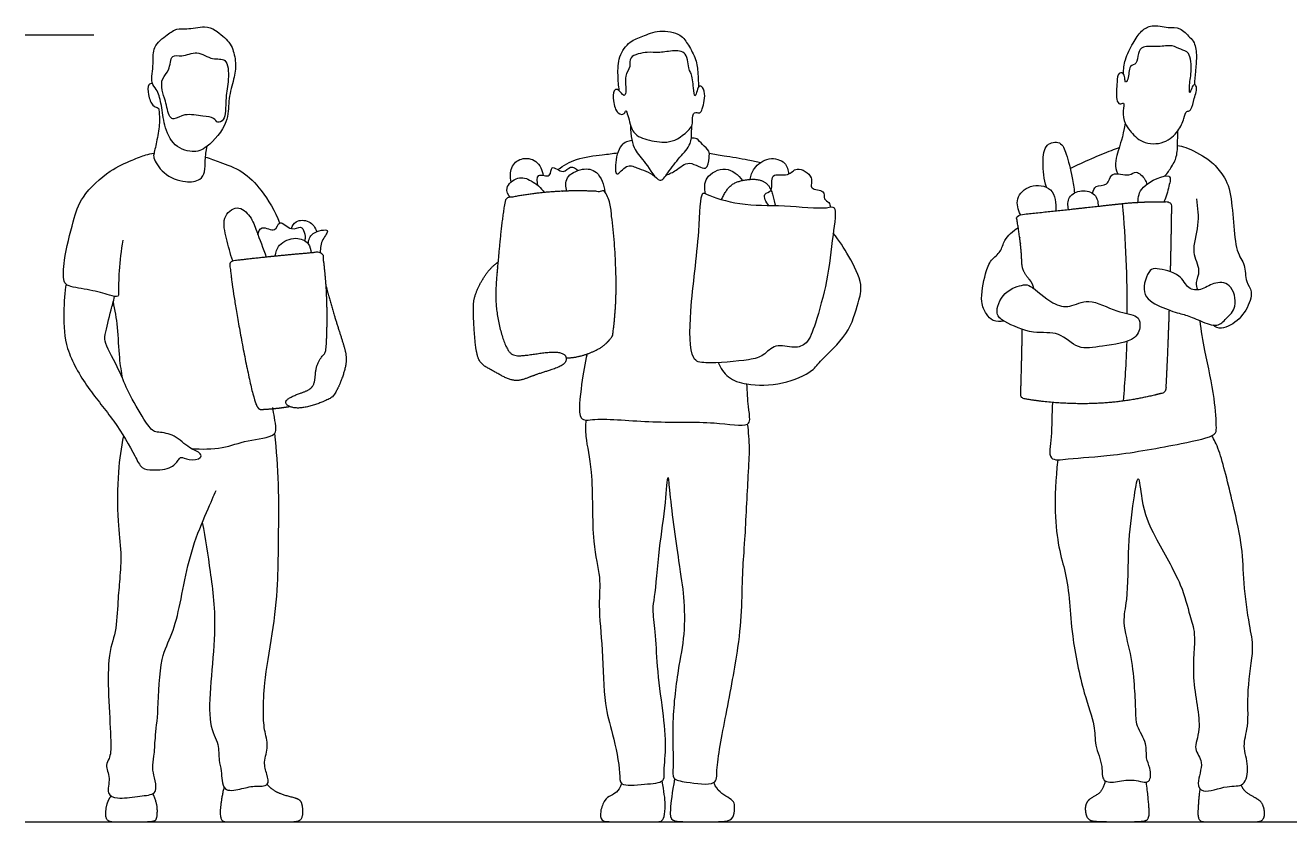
# Model space of a CAD drawing. Header units: millimetres. Extents: x 71.6 to 121.6, y 1.1 to 34.5.
# Drawn here: x 114.646 to 117.463, y 13.234 to 15.008 of the extents above; entities that cross this region are included whole.
import ezdxf

# ---------------------------------------------------------------- set-up
doc = ezdxf.new("R2010")
doc.units = ezdxf.units.MM

msp = doc.modelspace()

# ---------------------------------------------------------------- linework, layer by layer
msp.add_line((114.6457, 13.2337), (120.2337, 13.2337))
msp.add_lwpolyline([(114.6457, 14.9863), (114.7981, 14.9863)])
for points, knots in [([(114.9554, 14.7906), (114.9588, 14.7753), (114.9702, 14.7404), (115.0177, 14.7213), (115.0534, 14.7344), (115.1006, 14.7908), (115.0967, 14.8381), (115.1087, 14.8827), (115.1171, 14.9176), (115.1089, 14.9543), (115.1006, 14.9703), (115.0697, 14.9986), (115.0458, 15.0071), (115.0054, 14.9977), (114.9827, 15.0015), (114.9617, 14.9863), (114.9278, 14.9602), (114.9331, 14.9233), (114.9239, 14.8793), (114.9398, 14.8653), (114.95, 14.8308), (114.9519, 14.8064), (114.9554, 14.7906)], [0, 0, 0, 0, 0.393521, 0.789862, 1.131269, 1.60567, 1.998013, 2.381501, 2.729105, 3.067699, 3.315802, 3.67574, 3.967518, 4.328788, 4.597257, 4.882001, 5.240426, 5.585989, 5.956155, 6.201967, 6.534059, 6.942727, 6.942727, 6.942727, 6.942727]), ([(115.9692, 14.8617), (115.9673, 14.8731), (115.9659, 14.8963), (115.966, 14.9384), (115.9916, 14.973), (116.0218, 14.9826), (116.0578, 14.9991), (116.1073, 14.9897), (116.1228, 14.9633), (116.1416, 14.9323), (116.1441, 14.9004), (116.1457, 14.8802), (116.1456, 14.87)], [0, 0, 0, 0, 0.333284, 0.69624, 1.051954, 1.364647, 1.719511, 2.101853, 2.407294, 2.74297, 3.060606, 3.371541, 3.371541, 3.371541, 3.371541]), ([(117.0924, 14.8991), (117.0925, 14.9098), (117.0946, 14.9315), (117.113, 14.9681), (117.131, 14.9955), (117.1555, 15.0106), (117.1921, 15.0009), (117.2187, 15.0044), (117.2399, 14.9806), (117.252, 14.9697), (117.2564, 14.9364), (117.2523, 14.9051), (117.2512, 14.8849), (117.2504, 14.875)], [0, 0, 0, 0, 0.328417, 0.697696, 1.028628, 1.32429, 1.672643, 1.968268, 2.278433, 2.512215, 2.836044, 3.167795, 3.484114, 3.484114, 3.484114, 3.484114]), ([(117.2138, 14.7727), (117.2065, 14.7624), (117.1843, 14.7422), (117.1333, 14.7424), (117.1067, 14.7723), (117.0951, 14.7888), (117.0894, 14.8144), (117.0962, 14.8387), (117.083, 14.8295), (117.0747, 14.8444), (117.0787, 14.8798), (117.0792, 14.9019), (117.0927, 14.9022), (117.0956, 14.891), (117.0961, 14.8775), (117.1049, 14.8887), (117.1036, 14.9192), (117.124, 14.9203), (117.124, 14.9458), (117.1355, 14.9634), (117.1704, 14.9583), (117.2008, 14.9648), (117.2195, 14.953), (117.2425, 14.9488), (117.2446, 14.9024), (117.2387, 14.8748), (117.2393, 14.8511), (117.2441, 14.8682), (117.2491, 14.8773), (117.2585, 14.87), (117.2492, 14.8447), (117.245, 14.8207), (117.2376, 14.816), (117.2319, 14.8168), (117.2268, 14.7979), (117.2202, 14.7816), (117.2138, 14.7727)], [0, 0, 0, 0, 0.367915, 0.764315, 1.117678, 1.376732, 1.680197, 1.922859, 2.08654, 2.28962, 2.647698, 2.902923, 3.069932, 3.264018, 3.44074, 3.60763, 3.915579, 4.133878, 4.406008, 4.650767, 4.983128, 5.305771, 5.569732, 5.82311, 6.193976, 6.531037, 6.742551, 6.934857, 7.111529, 7.260999, 7.557842, 7.847837, 8.000237, 8.117031, 8.353285, 8.672767, 8.672767, 8.672767, 8.672767]), ([(114.9509, 14.8634), (114.9525, 14.855), (114.9585, 14.8403), (114.9649, 14.8034), (114.9777, 14.7963), (115.0019, 14.8132), (115.04, 14.8036), (115.0664, 14.8044), (115.0734, 14.7873), (115.0896, 14.7976), (115.0926, 14.8167), (115.0918, 14.8482), (115.1, 14.8846), (115.0972, 14.9382), (115.061, 14.9277), (115.029, 14.9544), (114.9962, 14.9352), (114.9691, 14.9454), (114.9686, 14.9053), (114.9485, 14.891), (114.9493, 14.8717), (114.9509, 14.8634)], [0, 0, 0, 0, 0.290717, 0.632342, 0.817668, 1.108494, 1.47062, 1.75503, 1.960895, 2.171128, 2.419538, 2.736467, 3.104557, 3.477404, 3.777139, 4.127404, 4.46285, 4.720554, 5.0384, 5.317643, 5.605911, 5.605911, 5.605911, 5.605911]), ([(116.1304, 14.7831), (116.1256, 14.7742), (116.0923, 14.7441), (116.0484, 14.7477), (116.0049, 14.7593), (115.9937, 14.7832), (115.984, 14.8249), (115.9813, 14.8074), (115.962, 14.8101), (115.9557, 14.8387), (115.9549, 14.8621), (115.9661, 14.8675), (115.9757, 14.8533), (115.9803, 14.8502), (115.9864, 14.8596), (115.9785, 14.896), (115.9962, 14.9141), (115.9882, 14.94), (116.0334, 14.9496), (116.0555, 14.945), (116.0865, 14.9518), (116.1224, 14.9506), (116.1226, 14.9081), (116.1308, 14.9014), (116.1345, 14.8704), (116.1367, 14.8454), (116.1418, 14.8586), (116.1447, 14.8723), (116.154, 14.8729), (116.1629, 14.8543), (116.1544, 14.8186), (116.1477, 14.8102), (116.1342, 14.8173), (116.1314, 14.7941), (116.1329, 14.7877), (116.1304, 14.7831)], [0, 0, 0, 0, 0.395493, 0.776622, 1.137088, 1.441, 1.755158, 1.904978, 2.112059, 2.413642, 2.681188, 2.839234, 3.063193, 3.177941, 3.335776, 3.67266, 3.946403, 4.195797, 4.544307, 4.824135, 5.141148, 5.447402, 5.779421, 5.961462, 6.283819, 6.52169, 6.680257, 6.893028, 7.028886, 7.269046, 7.613316, 7.776871, 7.953052, 8.19123, 8.392098, 8.392098, 8.392098, 8.392098]), ([(114.9292, 14.8782), (114.9264, 14.8777), (114.9176, 14.8771), (114.9195, 14.852), (114.9273, 14.8284), (114.9397, 14.8245), (114.944, 14.8216), (114.944, 14.8077), (114.9453, 14.7978), (114.9438, 14.779), (114.9398, 14.7541), (114.9326, 14.7225), (114.9302, 14.7116), (114.9526, 14.6735), (115.0007, 14.656), (115.0362, 14.661), (115.0473, 14.6816), (115.0455, 14.7078), (115.049, 14.7279), (115.0508, 14.7381)], [0, 0, 0, 0, 0.169292, 0.437766, 0.72614, 0.917455, 1.035411, 1.239395, 1.47083, 1.47083, 1.835673, 2.152467, 2.336253, 2.696206, 3.109099, 3.434655, 3.689925, 3.981054, 4.300118, 4.300118, 4.300118, 4.300118]), ([(115.9941, 14.7858), (115.9944, 14.7595), (116.0016, 14.7274), (116.0277, 14.7047), (116.058, 14.6497), (116.079, 14.6817), (116.1029, 14.7137), (116.1305, 14.7415), (116.13, 14.7684), (116.1306, 14.7783), (116.1304, 14.7831)], [0, 0, 0, 0, 0.37796, 0.728751, 1.122543, 1.400846, 1.774706, 2.122942, 2.403065, 2.6181, 2.6181, 2.6181, 2.6181]), ([(117.0963, 14.7897), (117.0902, 14.7551), (117.0813, 14.7337), (117.0713, 14.6937), (117.0788, 14.6788), (117.0801, 14.6768)], [0, 0, 0, 0, 0.448457, 0.8527232, 0.9209358, 0.9209358, 0.9209358, 0.9209358]), ([(117.1847, 14.672), (117.1906, 14.6786), (117.2028, 14.6967), (117.2131, 14.7172), (117.2127, 14.751), (117.2137, 14.7654), (117.2138, 14.7727)], [1.860591, 1.860591, 1.860591, 1.860591, 2.068354, 2.380472, 2.708196, 2.979501, 2.979501, 2.979501, 2.979501]), ([(115.9974, 14.7513), (115.9889, 14.7494), (115.9687, 14.7443), (115.9593, 14.6995), (115.961, 14.666), (115.9854, 14.7), (116.0089, 14.6893), (116.036, 14.6804), (116.0477, 14.6718)], [0, 0, 0, 0, 0.287386, 0.670272, 0.921218, 1.212804, 1.484904, 1.856874, 1.856874, 1.856874, 1.856874]), ([(116.0738, 14.6736), (116.0811, 14.6774), (116.0965, 14.6824), (116.1238, 14.7114), (116.1655, 14.6769), (116.1693, 14.7136), (116.1711, 14.7282), (116.1537, 14.741), (116.1431, 14.7565), (116.1337, 14.7562), (116.1297, 14.7558)], [0, 0, 0, 0, 0.2806, 0.609015, 0.950123, 1.228154, 1.447054, 1.698405, 1.939161, 2.133915, 2.133915, 2.133915, 2.133915]), ([(116.9209, 14.6469), (116.9147, 14.6645), (116.9124, 14.7004), (116.9154, 14.7447), (116.9542, 14.7512), (116.9662, 14.7185), (116.9773, 14.6773), (116.982, 14.6455), (116.9833, 14.634)], [0, 0, 0, 0, 0.433926, 0.796012, 1.098097, 1.410815, 1.838105, 2.078409, 2.078409, 2.078409, 2.078409]), ([(116.9739, 14.6884), (116.9895, 14.6965), (117.0196, 14.7106), (117.0609, 14.727), (117.0779, 14.734), (117.083, 14.7355)], [0, 0, 0, 0, 0.421007, 0.807957, 1.010306, 1.010306, 1.010306, 1.010306]), ([(117.2129, 14.7397), (117.2191, 14.7385), (117.2323, 14.7368), (117.2856, 14.7091), (117.3085, 14.6821), (117.3376, 14.6389), (117.3369, 14.5035), (117.3652, 14.4771), (117.3632, 14.4355), (117.3827, 14.4151), (117.3673, 14.3709), (117.3356, 14.3371), (117.3027, 14.3292), (117.2921, 14.3397)], [0, 0, 0, 0, 0.252203, 0.695697, 1.111067, 1.531376, 2.201771, 2.560272, 2.908024, 3.197383, 3.575081, 3.962372, 4.290944, 4.290944, 4.290944, 4.290944]), ([(114.8633, 14.5289), (114.8591, 14.5063), (114.8538, 14.464), (114.8533, 14.4146), (114.854, 14.4008), (114.8299, 14.4075), (114.7915, 14.4187), (114.7427, 14.4244), (114.7289, 14.4375), (114.7313, 14.4883), (114.7522, 14.5713), (114.7691, 14.6269), (114.8323, 14.686), (114.8815, 14.7061), (114.9133, 14.7196), (114.9264, 14.7216), (114.9326, 14.7224)], [0, 0, 0, 0, 0.47537, 0.873634, 1.040365, 1.28835, 1.671798, 2.067468, 2.289246, 2.681391, 3.217432, 3.658988, 4.179844, 4.603435, 4.930895, 5.179967, 5.179967, 5.179967, 5.179967]), ([(115.0472, 14.7141), (115.0581, 14.7106), (115.0795, 14.7025), (115.1323, 14.6839), (115.1735, 14.6403), (115.2026, 14.5932), (115.2124, 14.5674)], [0, 0, 0, 0, 0.335093, 0.753722, 1.197069, 1.718481, 1.718481, 1.718481, 1.718481]), ([(115.7285, 14.6589), (115.7256, 14.669), (115.7254, 14.6921), (115.7494, 14.7144), (115.7874, 14.7092), (115.7976, 14.6848), (115.7994, 14.6733)], [0, 0, 0, 0, 0.31694, 0.620081, 0.942438, 1.276271, 1.276271, 1.276271, 1.276271]), ([(115.8323, 14.6862), (115.8451, 14.6956), (115.872, 14.7124), (115.9315, 14.7189), (115.9541, 14.7222), (115.9656, 14.7234)], [0, 0, 0, 0, 0.389537, 0.819338, 1.151958, 1.151958, 1.151958, 1.151958]), ([(116.1698, 14.7224), (116.1807, 14.7206), (116.2017, 14.7172), (116.2563, 14.7085), (116.2749, 14.7044), (116.2846, 14.7023)], [0, 0, 0, 0, 0.325532, 0.739375, 1.046266, 1.046266, 1.046266, 1.046266]), ([(116.2608, 14.6644), (116.2622, 14.6731), (116.2675, 14.6908), (116.3014, 14.7166), (116.3414, 14.7046), (116.3456, 14.6848), (116.3463, 14.6761)], [0, 0, 0, 0, 0.289766, 0.641731, 0.977813, 1.265625, 1.265625, 1.265625, 1.265625]), ([(115.7878, 14.6507), (115.786, 14.6579), (115.7824, 14.6822), (115.8193, 14.6641), (115.8145, 14.7014), (115.8459, 14.6731), (115.859, 14.6975), (115.8729, 14.6884), (115.8776, 14.6844)], [0, 0, 0, 0, 0.266332, 0.540494, 0.779813, 1.063395, 1.309726, 1.552485, 1.552485, 1.552485, 1.552485]), ([(115.8525, 14.6384), (115.85, 14.6478), (115.8467, 14.6714), (115.887, 14.6908), (115.9224, 14.6852), (115.9361, 14.6521), (115.9367, 14.6365)], [0, 0, 0, 0, 0.304365, 0.654584, 0.974697, 1.360892, 1.360892, 1.360892, 1.360892]), ([(116.1615, 14.6325), (116.1591, 14.6439), (116.1565, 14.6713), (116.2085, 14.6976), (116.2345, 14.674), (116.2436, 14.6621)], [0, 0, 0, 0, 0.33284, 0.716088, 1.095144, 1.095144, 1.095144, 1.095144]), ([(116.3021, 14.6063), (116.2963, 14.6128), (116.2855, 14.6355), (116.3152, 14.6348), (116.3017, 14.6832), (116.3479, 14.6678), (116.3622, 14.6969), (116.4056, 14.6711), (116.3893, 14.6398), (116.4295, 14.6424), (116.423, 14.6192), (116.4374, 14.6139), (116.4391, 14.6062), (116.4399, 14.6027)], [0, 0, 0, 0, 0.288424, 0.519418, 0.837019, 1.155674, 1.437651, 1.778915, 2.046935, 2.333165, 2.559786, 2.759208, 2.944216, 2.944216, 2.944216, 2.944216]), ([(117.0237, 14.6335), (117.0249, 14.639), (117.0286, 14.6537), (117.0596, 14.6474), (117.0632, 14.6858), (117.1059, 14.6682), (117.1204, 14.6872), (117.1418, 14.6643), (117.1433, 14.6571), (117.1442, 14.6532)], [0, 0, 0, 0, 0.239415, 0.519537, 0.812365, 1.156671, 1.400107, 1.688125, 1.888141, 1.888141, 1.888141, 1.888141]), ([(115.7259, 14.6241), (115.7217, 14.6301), (115.7119, 14.6461), (115.7433, 14.6735), (115.7744, 14.6625), (115.7949, 14.6459), (115.8021, 14.6351)], [0, 0, 0, 0, 0.264517, 0.5872, 0.899582, 1.251315, 1.251315, 1.251315, 1.251315]), ([(116.8629, 14.5861), (116.8574, 14.5967), (116.8502, 14.6235), (116.8833, 14.6549), (116.9381, 14.6493), (116.9431, 14.6103), (116.9415, 14.5943)], [0, 0, 0, 0, 0.346018, 0.708535, 1.095095, 1.496882, 1.496882, 1.496882, 1.496882]), ([(117.1245, 14.6132), (117.1259, 14.6251), (117.1259, 14.6501), (117.2043, 14.6851), (117.1922, 14.6462), (117.1883, 14.6253), (117.1827, 14.6146)], [0, 0, 0, 0, 0.346835, 0.802554, 1.075458, 1.424515, 1.424515, 1.424515, 1.424515]), ([(116.1554, 14.6333), (116.1495, 14.6278), (116.1483, 14.5328), (116.1257, 14.3825), (116.1249, 14.2615), (116.1627, 14.2531), (116.2583, 14.2609), (116.2898, 14.27), (116.3164, 14.3002), (116.3583, 14.2867), (116.39, 14.2973), (116.4078, 14.3474), (116.4343, 14.4402), (116.4435, 14.5317), (116.455, 14.6088), (116.4271, 14.597), (116.3316, 14.6086), (116.2435, 14.6039), (116.1675, 14.6276), (116.1575, 14.6351), (116.1554, 14.6333)], [0, 0, 0, 0, 0.520292, 1.274582, 1.850903, 2.158208, 2.709101, 3.040627, 3.370189, 3.72725, 4.029248, 4.423086, 4.9804, 5.554185, 5.992743, 6.222658, 6.770182, 7.334391, 7.823866, 8.001257, 8.001257, 8.001257, 8.001257]), ([(116.9701, 14.5973), (116.9681, 14.6061), (116.9675, 14.6274), (116.9986, 14.6429), (117.0321, 14.6341), (117.0359, 14.6134), (117.0358, 14.6045)], [0, 0, 0, 0, 0.3007, 0.619181, 0.937504, 1.236393, 1.236393, 1.236393, 1.236393]), ([(117.2578, 14.4182), (117.2563, 14.4236), (117.2525, 14.4356), (117.2668, 14.4625), (117.2416, 14.5031), (117.2636, 14.5625), (117.2583, 14.6014), (117.2556, 14.6208)], [0, 0, 0, 0, 0.238934, 0.537347, 0.915439, 1.36506, 1.809174, 1.809174, 1.809174, 1.809174]), ([(115.1083, 14.4829), (115.1019, 14.499), (115.0951, 14.5317), (115.0816, 14.5786), (115.1179, 14.6106), (115.1501, 14.5815), (115.1607, 14.5481), (115.1761, 14.5106), (115.1822, 14.4911)], [0, 0, 0, 0, 0.412526, 0.799097, 1.138884, 1.474457, 1.820428, 2.26771, 2.26771, 2.26771, 2.26771]), ([(115.1639, 14.5414), (115.1656, 14.5471), (115.1702, 14.5652), (115.2051, 14.542), (115.2104, 14.5797), (115.2383, 14.5464), (115.2598, 14.563), (115.2687, 14.5464), (115.2697, 14.5339), (115.2681, 14.5276)], [0, 0, 0, 0, 0.241945, 0.544263, 0.79682, 1.103727, 1.361345, 1.572368, 1.824414, 1.824414, 1.824414, 1.824414]), ([(115.2389, 14.5548), (115.2409, 14.5607), (115.247, 14.5741), (115.2807, 14.5746), (115.2918, 14.5567), (115.295, 14.5478)], [0, 0, 0, 0, 0.2473511, 0.5495004, 0.8549356, 0.8549356, 0.8549356, 0.8549356]), ([(115.2758, 14.5208), (115.2773, 14.5293), (115.2805, 14.5473), (115.3306, 14.5569), (115.3039, 14.5293), (115.3034, 14.5117), (115.3028, 14.5019)], [0, 0, 0, 0, 0.29082, 0.613022, 0.880657, 1.190693, 1.190693, 1.190693, 1.190693]), ([(116.1894, 14.2562), (116.1944, 14.2442), (116.2106, 14.2206), (116.2545, 14.2049), (116.3328, 14.2054), (116.4005, 14.2353), (116.4185, 14.2642), (116.4814, 14.3167), (116.5012, 14.3892), (116.5135, 14.4301), (116.4805, 14.4953), (116.4589, 14.5283), (116.4459, 14.5444)], [0, 0, 0, 0, 0.353058, 0.727688, 1.231621, 1.703446, 2.029315, 2.530721, 3.017636, 3.377213, 3.84323, 4.288413, 4.288413, 4.288413, 4.288413]), ([(116.826, 14.3488), (116.8183, 14.3469), (116.8007, 14.3469), (116.7857, 14.3654), (116.7716, 14.3919), (116.7841, 14.4547), (116.7954, 14.485), (116.821, 14.5027), (116.825, 14.5307), (116.8463, 14.5498), (116.858, 14.5568)], [0, 0, 0, 0, 0.281756, 0.550523, 0.862344, 1.320206, 1.653196, 1.957216, 2.255501, 2.626017, 2.626017, 2.626017, 2.626017]), ([(115.203, 14.4933), (115.204, 14.502), (115.208, 14.5213), (115.2483, 14.5392), (115.2787, 14.5235), (115.2821, 14.5077), (115.2825, 14.5006)], [0, 0, 0, 0, 0.293957, 0.652863, 0.966795, 1.231445, 1.231445, 1.231445, 1.231445]), ([(117.3008, 14.3397), (117.2907, 14.3378), (117.2637, 14.3494), (117.2311, 14.3628), (117.2161, 14.3659), (117.1725, 14.3799), (117.1271, 14.4073), (117.149, 14.4657), (117.1677, 14.4666), (117.221, 14.455), (117.2338, 14.4193), (117.2663, 14.4156), (117.2921, 14.436), (117.3344, 14.4358), (117.3481, 14.379), (117.3215, 14.3555), (117.309, 14.3412), (117.3008, 14.3397)], [0, 0, 0, 0, 0.358383, 0.70179, 0.926983, 1.316189, 1.715242, 2.120392, 2.356099, 2.767401, 3.106795, 3.404025, 3.734728, 4.073608, 4.471058, 4.806983, 5.099327, 5.099327, 5.099327, 5.099327]), ([(114.7366, 14.4311), (114.7329, 14.4159), (114.7306, 14.3516), (114.7334, 14.2862), (114.7845, 14.1971), (114.8432, 14.1305), (114.8892, 14.0521), (114.9033, 14.0192), (114.9304, 14.0165), (114.9724, 14.0186), (114.9875, 14.04), (114.9924, 14.0475), (115.0102, 14.0377), (115.0382, 14.0415), (115.0375, 14.0562), (115.0082, 14.065), (114.9812, 14.0962), (114.9437, 14.1015), (114.9293, 14.1019), (114.9083, 14.1322), (114.8734, 14.1905), (114.8579, 14.2365), (114.8219, 14.2983), (114.8231, 14.3185), (114.8347, 14.3678), (114.8422, 14.3921), (114.8444, 14.4038)], [9.801504, 9.801504, 9.801504, 9.801504, 10.14146, 10.637819, 11.205236, 11.761172, 12.304341, 12.624598, 12.906212, 13.274733, 13.554458, 13.699717, 13.946499, 14.23432, 14.399359, 14.699724, 15.074262, 15.414884, 15.617827, 15.949392, 16.422491, 16.843459, 17.310497, 17.569976, 17.998404, 18.232109, 18.232109, 18.232109, 18.232109]), ([(116.8854, 14.4261), (116.8793, 14.4297), (116.8695, 14.4306), (116.8235, 14.4171), (116.804, 14.364), (116.8286, 14.3453), (116.8921, 14.3175), (116.9492, 14.3285), (116.991, 14.2823), (117.0444, 14.2942), (117.1225, 14.3022), (117.1313, 14.3406), (117.1243, 14.3636), (117.0746, 14.367), (117.0165, 14.4028), (116.973, 14.3773), (116.9343, 14.3843), (116.897, 14.419), (116.8854, 14.4261)], [0, 0, 0, 0, 0.232099, 0.636079, 1.03429, 1.326862, 1.803825, 2.236837, 2.655135, 3.07967, 3.575979, 3.900256, 4.150809, 4.542975, 5.013438, 5.396384, 5.752398, 6.194531, 6.194531, 6.194531, 6.194531]), ([(114.8628, 14.2203), (114.8601, 14.2359), (114.8548, 14.2671), (114.8527, 14.3358), (114.8458, 14.3733), (114.8419, 14.3924)], [0, 0, 0, 0, 0.395184, 0.865937, 1.303466, 1.303466, 1.303466, 1.303466]), ([(116.9341, 14.1675), (116.9323, 14.142), (116.9346, 14.0957), (116.9214, 14.0348), (116.9765, 14.0439), (117.0729, 14.0478), (117.2122, 14.0739), (117.2981, 14.0915), (117.3001, 14.1129), (117.2962, 14.1821), (117.2762, 14.268), (117.2655, 14.3274), (117.2636, 14.3493)], [0, 0, 0, 0, 0.507764, 0.901762, 1.25794, 1.839696, 2.556141, 3.063036, 3.286695, 3.755874, 4.354542, 4.712932, 4.712932, 4.712932, 4.712932]), ([(115.8978, 14.2756), (115.8918, 14.2534), (115.8861, 14.2146), (115.8735, 14.1213), (115.9211, 14.1346), (116.0493, 14.1203), (116.1699, 14.127), (116.2564, 14.1118), (116.261, 14.1309), (116.256, 14.1598), (116.2543, 14.1918), (116.2534, 14.2086)], [0, 0, 0, 0, 0.4685, 0.957026, 1.269209, 1.911056, 2.570542, 3.055937, 3.249856, 3.552706, 3.953402, 3.953402, 3.953402, 3.953402]), ([(115.0152, 14.065), (115.0382, 14.063), (115.0866, 14.0636), (115.1371, 14.0841), (115.2026, 14.0904), (115.2049, 14.1096), (115.2007, 14.1341), (115.1985, 14.1486), (115.1972, 14.156)], [0, 0, 0, 0, 0.477582, 0.919403, 1.357689, 1.572434, 1.856611, 2.129831, 2.129831, 2.129831, 2.129831]), ([(115.8947, 14.1283), (115.8938, 14.1166), (115.893, 14.0849), (115.9124, 14.0128), (115.9062, 13.8524), (115.9293, 13.7794), (115.9214, 13.7134), (115.9332, 13.6162), (115.9336, 13.4956), (115.9548, 13.4327), (115.9725, 13.3458), (115.9678, 13.3108), (116.0251, 13.3176), (116.0708, 13.3206), (116.0675, 13.3441), (116.0751, 13.4009), (116.0665, 13.4811), (116.0527, 13.5787), (116.0509, 13.6536), (116.0425, 13.707), (116.0492, 13.7348), (116.0571, 13.8387), (116.0726, 13.9388), (116.0777, 14.018), (116.0805, 13.9644), (116.1019, 13.8061), (116.114, 13.7368), (116.1155, 13.6488), (116.0987, 13.5703), (116.0849, 13.4511), (116.0911, 13.3605), (116.0859, 13.327), (116.1188, 13.322), (116.1884, 13.3111), (116.184, 13.3547), (116.2078, 13.4764), (116.2353, 13.6194), (116.2428, 13.7103), (116.2436, 13.7959), (116.2494, 13.8558), (116.2563, 14.009), (116.2604, 14.0629), (116.2575, 14.1015), (116.2551, 14.1195)], [0.11488, 0.11488, 0.11488, 0.11488, 0.39803, 0.857477, 1.481419, 1.979718, 2.431056, 3.001814, 3.623903, 4.104448, 4.637597, 4.920278, 5.324815, 5.693312, 5.924874, 6.35007, 6.872607, 7.442868, 7.944631, 8.346014, 8.653466, 9.22075, 9.724418, 10.13282, 10.424528, 11.069449, 11.565873, 12.084664, 12.601283, 13.234426, 13.781927, 14.067438, 14.376402, 14.820717, 15.127245, 15.766355, 16.469351, 17.017988, 17.53077, 17.986178, 18.587661, 19.018883, 19.435053, 19.435053, 19.435053, 19.435053]), ([(114.8643, 14.0932), (114.8592, 14.0665), (114.8511, 14.0136), (114.8501, 13.9038), (114.8606, 13.8346), (114.8564, 13.774), (114.8514, 13.7242), (114.8492, 13.6525), (114.8229, 13.5981), (114.8385, 13.4162), (114.8353, 13.3755), (114.822, 13.3593), (114.8377, 13.3307), (114.8245, 13.2952), (114.8531, 13.2829), (114.8938, 13.2909), (114.9318, 13.2929), (114.9386, 13.3067), (114.9341, 13.332), (114.9277, 13.354), (114.9334, 13.3805), (114.9349, 13.4227), (114.9432, 13.4846), (114.9442, 13.5973), (114.9744, 13.6507), (114.9919, 13.7212), (115.0062, 13.8047), (115.0314, 13.8833), (115.062, 13.9504), (115.068, 13.9648), (115.071, 13.9715)], [0, 0, 0, 0, 0.517681, 1.114654, 1.59904, 2.034852, 2.445612, 2.911604, 3.374142, 4.142495, 4.503556, 4.732675, 5.04473, 5.371163, 5.644288, 6.025578, 6.367899, 6.565743, 6.851142, 7.126298, 7.417068, 7.781136, 8.243613, 8.846372, 9.294342, 9.773953, 10.302841, 10.836624, 11.318037, 11.587205, 11.587205, 11.587205, 11.587205]), ([(115.0401, 13.9004), (115.0473, 13.8641), (115.0581, 13.7866), (115.0762, 13.6579), (115.0445, 13.4549), (115.0783, 13.4099), (115.0759, 13.3695), (115.0841, 13.3487), (115.0824, 13.2981), (115.1264, 13.3061), (115.1535, 13.3146), (115.1918, 13.3109), (115.1834, 13.3413), (115.1754, 13.3664), (115.1894, 13.4025), (115.1768, 13.4386), (115.1761, 13.4826), (115.1772, 13.5456), (115.1979, 13.6524), (115.2092, 13.763), (115.2096, 13.8523), (115.2119, 13.9864), (115.2056, 14.0605), (115.2016, 14.0983)], [0, 0, 0, 0, 0.604258, 1.279671, 2.085004, 2.495236, 2.834736, 3.118776, 3.479342, 3.809102, 4.139855, 4.446309, 4.717098, 5.017937, 5.36085, 5.708989, 6.082364, 6.534107, 7.135626, 7.73935, 8.284045, 8.941379, 9.553367, 9.553367, 9.553367, 9.553367]), ([(116.9461, 14.0398), (116.9356, 13.9515), (116.9444, 13.8459), (116.9641, 13.7912), (116.9733, 13.7195), (116.9769, 13.6468), (117.0016, 13.5214), (117.0303, 13.4501), (117.0271, 13.4041), (117.048, 13.3593), (117.042, 13.3202), (117.0817, 13.3221), (117.1137, 13.3305), (117.155, 13.3136), (117.1525, 13.3554), (117.1413, 13.375), (117.1462, 13.4093), (117.1194, 13.4461), (117.1204, 13.4851), (117.1169, 13.5407), (117.1107, 13.6073), (117.0887, 13.6785), (117.1033, 13.7287), (117.102, 13.8483), (117.1124, 13.9307), (117.126, 14.0214), (117.1333, 13.9335), (117.1613, 13.8657), (117.2234, 13.7654), (117.2388, 13.6939), (117.2558, 13.6508), (117.2402, 13.554), (117.2706, 13.4424), (117.2452, 13.3962), (117.2749, 13.3668), (117.2531, 13.3204), (117.2694, 13.2938), (117.3231, 13.3165), (117.3635, 13.3093), (117.3734, 13.359), (117.3562, 13.4022), (117.3733, 13.4477), (117.3658, 13.5271), (117.385, 13.6193), (117.3721, 13.6721), (117.3594, 13.7666), (117.3585, 13.8456), (117.3384, 13.9339), (117.307, 14.0637), (117.2947, 14.0837), (117.2891, 14.0935)], [0, 0, 0, 0, 0.712553, 1.149528, 1.611431, 2.105396, 2.747619, 3.242886, 3.616939, 4.014578, 4.327513, 4.63709, 4.983522, 5.304131, 5.609348, 5.887969, 6.206823, 6.577887, 6.926573, 7.346138, 7.818052, 8.293921, 8.700937, 9.316335, 9.866325, 10.187352, 10.493234, 11.001778, 11.62174, 12.098985, 12.47042, 13.028352, 13.63808, 14.013407, 14.339449, 14.724298, 14.982557, 15.396042, 15.733969, 16.09164, 16.475163, 16.85528, 17.364039, 17.907858, 18.327288, 18.871884, 19.380011, 19.927463, 20.480216, 20.81584, 20.81584, 20.81584, 20.81584])]:
    msp.add_open_spline(points, degree=3, knots=knots)
for points, degree in [([(116.197, 14.6193), (116.2094, 14.6484), (116.2436, 14.6642), (116.2878, 14.665), (116.3099, 14.6423), (116.3167, 14.606)], 2), ([(117.101, 14.3655), (117.1009, 14.4404), (117.0979, 14.5317), (117.0903, 14.6106)], 3), ([(117.0923, 14.1707), (117.0962, 14.2153), (117.0991, 14.2518), (117.1003, 14.3036)], 3), ([(116.0925, 13.3293), (116.0867, 13.298), (116.0812, 13.2542), (116.0839, 13.2337), (116.1171, 13.2337), (116.1766, 13.2337), (116.2154, 13.2337), (116.2251, 13.2455), (116.2267, 13.2705), (116.2239, 13.28), (116.2067, 13.2908), (116.189, 13.3019), (116.1802, 13.3183), (116.1802, 13.3212)], 3), ([(115.0883, 13.3109), (115.08, 13.2726), (115.08, 13.2337), (115.1018, 13.2337), (115.1793, 13.2337), (115.2247, 13.2337), (115.2581, 13.2337), (115.2653, 13.2502), (115.2629, 13.2737), (115.2563, 13.2842), (115.2198, 13.293), (115.1963, 13.3041), (115.1845, 13.3166)], 2), ([(115.9743, 13.3189), (115.9673, 13.3), (115.9482, 13.2904), (115.9368, 13.2847), (115.9254, 13.2553), (115.9276, 13.2337), (115.9514, 13.2337), (115.9919, 13.2337), (116.0535, 13.2337), (116.0627, 13.2337), (116.0691, 13.2422), (116.0734, 13.2687), (116.0688, 13.3009), (116.0643, 13.3242)], 3), ([(117.0516, 13.3247), (117.0465, 13.3007), (117.0178, 13.2854), (117.0088, 13.2745), (117.0066, 13.2595), (117.0121, 13.2375), (117.0348, 13.2337), (117.0897, 13.2337), (117.1334, 13.2337), (117.1499, 13.2385), (117.1494, 13.2722), (117.1434, 13.322)], 2), ([(117.2625, 13.3077), (117.2583, 13.2688), (117.2583, 13.2337), (117.2841, 13.2337), (117.3365, 13.2337), (117.3766, 13.2337), (117.4006, 13.2337), (117.4086, 13.249), (117.4025, 13.2756), (117.3883, 13.286), (117.3609, 13.3008), (117.3543, 13.3157)], 2), ([(114.8366, 13.2915), (114.8316, 13.2838), (114.8244, 13.265), (114.8244, 13.2337), (114.8576, 13.2337), (114.8935, 13.2337), (114.9328, 13.2337), (114.9398, 13.2414), (114.9401, 13.2753), (114.9299, 13.2959)], 2)]:
    msp.add_open_spline(points, degree=degree)
for points, weights, knots in [([(115.8507, 14.2666), (115.8769, 14.2668), (115.9275, 14.2841), (115.9453, 14.3041), (115.9527, 14.3135), (115.9538, 14.3148), (115.9544, 14.3163), (115.9546, 14.3179), (115.9588, 14.3518), (115.9658, 14.4207), (115.9575, 14.5599), (115.9449, 14.6292), (115.9441, 14.6334), (115.941, 14.6362), (115.9367, 14.6365), (115.9023, 14.6391), (115.8323, 14.64), (115.7583, 14.6306), (115.7216, 14.6232), (115.7178, 14.6224), (115.7152, 14.6197), (115.7145, 14.6159), (115.7063, 14.5669), (115.6979, 14.4667), (115.6893, 14.3794), (115.7163, 14.2787), (115.7447, 14.2679), (115.8051, 14.281), (115.8503, 14.2799), (115.8532, 14.2528), (115.8149, 14.239), (115.7737, 14.2267), (115.7345, 14.2086), (115.6872, 14.2396), (115.6544, 14.2536), (115.6468, 14.3054), (115.6436, 14.3697), (115.644, 14.4068), (115.6733, 14.4597), (115.6937, 14.4765), (115.6988, 14.48)], [1, 1, 1, 1, 1, 0.974927821066, 0.974927821066, 1, 1, 1, 1, 1, 0.860945262263, 0.860945262263, 1, 1, 1, 1, 1, 0.882504220281, 0.882504220281, 1, 1, 1, 1, 1, 1, 1, 1, 1, 1, 1, 1, 1, 1, 1, 1, 1, 1, 1, 1], [0, 0, 0, 0, 0.499971, 0.829409, 0.829409, 0.829409, 0.84513, 0.84513, 0.84513, 1.411411, 2.214847, 2.214847, 2.214847, 2.252427, 2.252427, 2.252427, 2.809413, 3.391832, 3.391832, 3.391832, 3.426277, 3.426277, 3.426277, 4.098854, 4.654172, 5.200078, 5.480779, 5.928842, 6.287228, 6.514297, 6.854517, 7.236782, 7.592417, 8.001993, 8.327202, 8.720161, 9.174219, 9.523064, 9.995208, 10.148091, 10.148091, 10.148091, 10.148091]), ([(116.8929, 14.4209), (116.8917, 14.4259), (116.8885, 14.4363), (116.8752, 14.4492), (116.8689, 14.4613), (116.8663, 14.4733), (116.8643, 14.5207), (116.8596, 14.5472), (116.8549, 14.5756), (116.8545, 14.5781), (116.8551, 14.5806), (116.8566, 14.5826), (116.8582, 14.5846), (116.8604, 14.5858), (116.8629, 14.5861), (116.9099, 14.5909), (117.004, 14.6009), (117.0608, 14.6073), (117.0903, 14.6106), (117.114, 14.613), (117.1567, 14.615), (117.1814, 14.6147), (117.1905, 14.6145), (117.1957, 14.6144), (117.1994, 14.6107), (117.1993, 14.6054), (117.1987, 14.5568), (117.1977, 14.5071), (117.1965, 14.4587)], [1, 1, 1, 1, 1, 1, 1, 1, 1, 0.945206674752, 0.945206674752, 1, 0.945206674752, 0.945206674752, 1, 1, 1, 1, 1, 1, 1, 1, 1, 0.805706726457, 0.805706726457, 1, 1, 1, 1], [0, 0, 0, 0, 0.227134, 0.486629, 0.696646, 0.696646, 0.775874, 1.299452, 1.299452, 1.299452, 1.324182, 1.324182, 1.324182, 1.348913, 1.348913, 1.348913, 2.01141, 2.557695, 2.557695, 2.557695, 3.047226, 3.316261, 3.316261, 3.316261, 3.363712, 3.363712, 3.363712, 3.919695, 3.919695, 3.919695, 3.919695]), ([(115.3161, 14.4255), (115.3224, 14.402), (115.3349, 14.3568), (115.3571, 14.2907), (115.3651, 14.2538), (115.3378, 14.1841), (115.3193, 14.1724), (115.2525, 14.1465), (115.2149, 14.1682), (115.2515, 14.1873), (115.2941, 14.1975), (115.2896, 14.2439), (115.3071, 14.2725), (115.315, 14.2777), (115.3182, 14.3175), (115.3193, 14.4055), (115.3129, 14.4641), (115.3093, 14.4949), (115.3087, 14.4995), (115.3051, 14.5025), (115.3004, 14.5021), (115.2685, 14.4995), (115.2046, 14.4937), (115.1405, 14.4867), (115.1085, 14.4829), (115.1063, 14.4827), (115.1044, 14.4816), (115.103, 14.4799), (115.1017, 14.4781), (115.1011, 14.476), (115.1013, 14.4738), (115.1059, 14.4355), (115.1156, 14.3646), (115.1525, 14.1737), (115.1625, 14.1582), (115.1643, 14.1555), (115.1659, 14.1531), (115.1686, 14.1518), (115.1715, 14.1519), (115.1927, 14.1528), (115.2132, 14.1549), (115.2347, 14.1585)], [1, 1, 1, 1, 1, 1, 1, 1, 1, 1, 1, 1, 1, 1, 1, 1, 1, 1, 0.813626566779, 0.813626566779, 1, 1, 1, 1, 1, 0.949179636661, 0.949179636661, 1, 0.949179636661, 0.949179636661, 1, 1, 1, 1, 1, 1, 0.914593222979, 0.914593222979, 1, 1, 1, 1], [0, 0, 0, 0, 0.490357, 0.959551, 1.319568, 1.792339, 2.072359, 2.552453, 2.848505, 3.15967, 3.525012, 3.888924, 4.212537, 4.420103, 4.420103, 4.99254, 5.527111, 5.527111, 5.527111, 5.568457, 5.568457, 5.568457, 6.108625, 6.649169, 6.649169, 6.649169, 6.670371, 6.670371, 6.670371, 6.691574, 6.691574, 6.691574, 7.296643, 8.094213, 8.248115, 8.248115, 8.248115, 8.275724, 8.275724, 8.275724, 8.683712, 8.683712, 8.683712, 8.683712]), ([(117.194, 14.3734), (117.192, 14.3126), (117.1896, 14.2556), (117.1867, 14.1968), (117.1865, 14.1927), (117.1839, 14.1896), (117.18, 14.1885), (117.135, 14.1765), (117.0416, 14.16), (116.9272, 14.1658), (116.8709, 14.1757), (116.8663, 14.1765), (116.8633, 14.1802), (116.8634, 14.1849), (116.8642, 14.2053), (116.865, 14.2331), (116.8665, 14.2998), (116.867, 14.3304)], [1, 1, 1, 1, 0.871785092546, 0.871785092546, 1, 1, 1, 1, 1, 0.836202866438, 0.836202866438, 1, 1, 1, 1, 1], [4.253576, 4.253576, 4.253576, 4.253576, 4.988331, 4.988331, 4.988331, 5.02653, 5.02653, 5.02653, 5.696897, 6.437097, 6.437097, 6.437097, 6.480481, 6.480481, 6.480481, 6.921224, 7.244971, 7.244971, 7.244971, 7.244971])]:
    msp.add_rational_spline(points, weights, degree=3, knots=knots)

doc.saveas('drawing.dxf')
